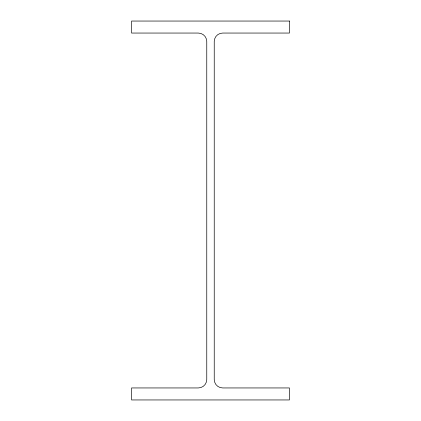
<?xml version="1.0" encoding="UTF-8"?>
<svg xmlns="http://www.w3.org/2000/svg" width="421" height="421" viewBox="0 0 421 421"><rect width="100%" height="100%" fill="white"/><g stroke="black" fill="none" stroke-linecap="round" stroke-linejoin="round"><path stroke-width="0.63" d="M289.427 21.05L131.573 21.05L131.573 33.054L198.296 33.054A8.467 8.467 0 0 1 206.764 41.521L206.764 379.479A8.467 8.467 0 0 1 198.296 387.946L131.573 387.946L131.573 399.95L289.427 399.95L289.427 387.946L222.704 387.946A8.467 8.467 0 0 1 214.236 379.479L214.236 41.521A8.467 8.467 0 0 1 222.704 33.054L289.427 33.054L289.427 21.05"/></g></svg>
